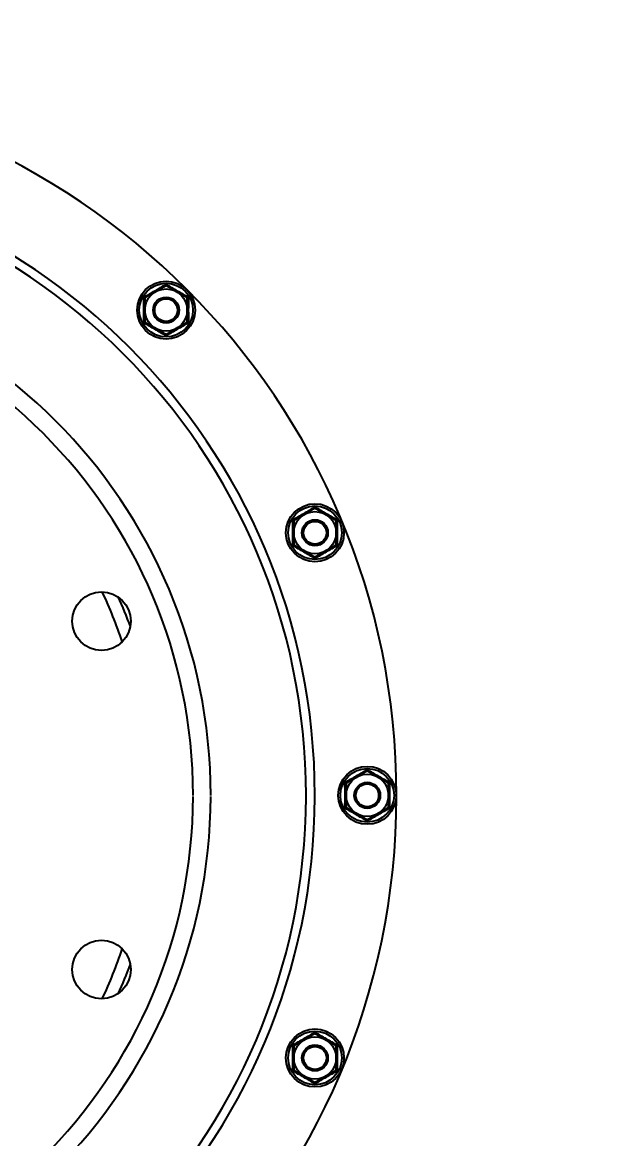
# Model space of a CAD drawing. Header units: millimetres. Extents: x 7589 to 12925, y 625 to 5429.
# Drawn here: x 10565.1 to 10743.1, y 4647.1 to 4990.4 of the extents above; entities that cross this region are included whole.
import ezdxf

# ---------------------------------------------------------------- set-up
doc = ezdxf.new("R2010")
doc.units = ezdxf.units.MM
doc.header["$LTSCALE"] = 307.34
doc.header["$PDMODE"] = 3
doc.header["$PDSIZE"] = 8
doc.layers.get('0').update_dxf_attribs({"linetype": 'CONTINUOUS'})
doc.layers.get('Defpoints').update_dxf_attribs({"linetype": 'CONTINUOUS'})
doc.layers.add('02___PRT_ALL_AXES', color=7, linetype='CONTINUOUS')
doc.styles.get("Standard").update_dxf_attribs({"font": 'calibri.ttf'})
doc.dimstyles.get("Standard").update_dxf_attribs({"dimtxt": 35, "dimasz": 35, "dimexe": 1.5, "dimexo": 1, "dimtad": 1, "dimdsep": 46, "dimtxsty": 'Standard', "dimblk": '_FILLED', "dimblk1": '_FILLED', "dimblk2": '_FILLED', "dimcen": 0.09, "dimazin": 2, "dimtol": 1, "dimtp": 0.01, "dimtm": 0.01, "dimtfac": 1, "dimtofl": 0, "dimtmove": 0, "dimatfit": 3, "dimldrblk": '_FILLED', "dimfxl": 1, "dimtolj": 1, "dimarcsym": 0})

# ---------------------------------------------------------------- blocks, each defined once
blk = doc.blocks.new('_FILLED')
at = {"color": 0, "linetype": 'ByBlock'}
blk.add_solid([(0, 0), (-1, 0.2143), (-1, -0.2143)], dxfattribs=at)
blk = doc.blocks.new('*D48')
at = {"color": 0, "lineweight": -2}
for p, q in [((10460.04, 4753.7), (10460.04, 5264.78)), ((10495.04, 5263.28), (10740.24, 5263.28)), ((11015.04, 5263.28), (10769.84, 5263.28)), ((11050.04, 4753.7), (11050.04, 5264.78))]:
    blk.add_line(p, q, dxfattribs=at)
at = {"layer": 'Defpoints', "color": 0}
for p in [(11050.04, 5263.28), (10460.04, 4752.7), (11050.04, 4752.7)]:
    blk.add_point(p, dxfattribs=at)
at = {"color": 0, "linetype": 'ByBlock', "lineweight": -2, "xscale": 35, "yscale": 35, "zscale": 35, "rotation": 180}
blk.add_blockref('_FILLED', (10460.04, 5263.28), dxfattribs=at)
at = {"color": 0, "linetype": 'ByBlock', "lineweight": -2, "xscale": 35, "yscale": 35, "zscale": 35}
blk.add_blockref('_FILLED', (11050.04, 5263.28), dxfattribs=at)
at = {"color": 0, "insert": (10755.04, 5263.28), "char_height": 35, "attachment_point": 5}
blk.add_mtext('\\A1;\\A1;G', dxfattribs=at)

msp = doc.modelspace()

# ---------------------------------------------------------------- linework, layer by layer
at = {"color": 0, "linetype": 'Continuous'}
for p, q in [((10609.23724, 4909.40231), (10602.73737, 4905.6493)), ((10615.73737, 4905.64976), (10609.23724, 4909.40231)), ((10602.73737, 4905.6493), (10602.73764, 4898.14375)), ((10615.73764, 4898.14421), (10615.73737, 4905.64976)), ((10602.73764, 4898.14375), (10609.23777, 4894.3912)), ((10609.23777, 4894.3912), (10615.73764, 4898.14421)), ((10654.97629, 4840.94898), (10648.47642, 4837.19598)), ((10661.47642, 4837.19644), (10654.97629, 4840.94898)), ((10648.47642, 4837.19598), (10648.47669, 4829.69042)), ((10661.47669, 4829.69088), (10661.47642, 4837.19644)), ((10648.47669, 4829.69042), (10654.97682, 4825.93788)), ((10654.97682, 4825.93788), (10661.47669, 4829.69088)), ((10671.03771, 4760.20278), (10664.53784, 4756.44977)), ((10677.53784, 4756.45023), (10671.03771, 4760.20278)), ((10664.53784, 4756.44977), (10664.53811, 4748.94422)), ((10677.53811, 4748.94468), (10677.53784, 4756.45023)), ((10664.53811, 4748.94422), (10671.03824, 4745.19167)), ((10671.03824, 4745.19167), (10677.53811, 4748.94468)), ((10654.97629, 4679.45658), (10648.47642, 4675.70357)), ((10661.47642, 4675.70403), (10654.97629, 4679.45658)), ((10648.47642, 4675.70357), (10648.47669, 4668.19802)), ((10661.47669, 4668.19847), (10661.47642, 4675.70403)), ((10648.47669, 4668.19802), (10654.97682, 4664.44547)), ((10654.97682, 4664.44547), (10661.47669, 4668.19847))]:
    msp.add_line(p, q, dxfattribs=at)
for centre, radius in [((10609.23751, 4901.89676), 8.91272), ((10609.23751, 4901.89676), 8.24637), ((10609.23751, 4901.89676), 6.5), ((10609.23751, 4901.89676), 4), ((10609.23751, 4901.89676), 3.5), ((10654.97656, 4833.44343), 8.91272), ((10654.97656, 4833.44343), 8.24637), ((10654.97656, 4833.44343), 6.5), ((10654.97656, 4833.44343), 4), ((10654.97656, 4833.44343), 3.5), ((10671.03798, 4752.69723), 8.91272), ((10671.03798, 4752.69723), 8.24637), ((10671.03798, 4752.69723), 6.5), ((10671.03798, 4752.69723), 4), ((10671.03798, 4752.69723), 3.5), ((10654.97656, 4671.95102), 8.91272), ((10654.97656, 4671.95102), 8.24637), ((10654.97656, 4671.95102), 6.5), ((10654.97656, 4671.95102), 4), ((10654.97656, 4671.95102), 3.5)]:
    msp.add_circle(centre, radius, dxfattribs=at)
for points in [[(10602.38547, 4905.85246), (10603.53353, 4906.50118), (10605.82813, 4907.8015), (10608.10144, 4909.13867), (10609.23723, 4909.80865)], [(10609.23722, 4909.80865), (10610.37307, 4909.13875), (10612.64647, 4907.80174), (10614.94115, 4906.50158), (10616.08927, 4905.85294)], [(10609.23779, 4893.98487), (10608.10195, 4894.65476), (10605.82854, 4895.99178), (10603.53386, 4897.29193), (10602.38575, 4897.94057)], [(10616.08954, 4897.94106), (10614.94148, 4897.29234), (10612.64689, 4895.99202), (10610.37358, 4894.65484), (10609.23778, 4893.98487)], [(10648.12452, 4837.39913), (10649.27259, 4838.04785), (10651.56718, 4839.34817), (10653.84049, 4840.68534), (10654.97628, 4841.35532)], [(10654.97627, 4841.35532), (10656.11212, 4840.68542), (10658.38552, 4839.34841), (10660.6802, 4838.04825), (10661.82832, 4837.39961)], [(10654.97684, 4825.53154), (10653.841, 4826.20144), (10651.56759, 4827.53845), (10649.27291, 4828.83861), (10648.1248, 4829.48725)], [(10661.8286, 4829.48773), (10660.68053, 4828.83901), (10658.38594, 4827.53869), (10656.11263, 4826.20152), (10654.97683, 4825.53154)], [(10664.18594, 4756.65293), (10665.334, 4757.30165), (10667.6286, 4758.60197), (10669.90191, 4759.93914), (10671.0377, 4760.60911)], [(10671.03769, 4760.60911), (10672.17353, 4759.93922), (10674.44694, 4758.60221), (10676.74162, 4757.30205), (10677.88973, 4756.65341)], [(10671.03826, 4744.78534), (10669.90242, 4745.45523), (10667.62901, 4746.79225), (10665.33433, 4748.0924), (10664.18622, 4748.74104)], [(10677.89001, 4748.74153), (10676.74195, 4748.09281), (10674.44736, 4746.79249), (10672.17405, 4745.45531), (10671.03825, 4744.78534)], [(10648.12452, 4675.90672), (10649.27259, 4676.55544), (10651.56718, 4677.85576), (10653.84049, 4679.19294), (10654.97628, 4679.86291)], [(10654.97627, 4679.86291), (10656.11212, 4679.19302), (10658.38552, 4677.856), (10660.6802, 4676.55584), (10661.82832, 4675.90721)], [(10654.97684, 4664.03913), (10653.841, 4664.70903), (10651.56759, 4666.04604), (10649.27291, 4667.3462), (10648.1248, 4667.99484)], [(10661.8286, 4667.99532), (10660.68053, 4667.3466), (10658.38594, 4666.04628), (10656.11263, 4664.70911), (10654.97683, 4664.03913)]]:
    msp.add_open_spline(points, degree=3, dxfattribs=at)
for points, knots in [([(10609.23723, 4909.4023), (10609.23723, 4909.36173), (10609.23824, 4909.6732), (10609.23723, 4909.71377), (10609.23723, 4909.80864)], [0, 0, 0, 0, 0.29956188, 1, 1, 1, 1]), ([(10602.38577, 4897.94057), (10602.39807, 4899.26833), (10602.41918, 4901.90567), (10602.39772, 4904.543), (10602.38549, 4905.85246)], [0, 0, 0, 0, 0.503470775, 1, 1, 1, 1]), ([(10602.73737, 4905.6493), (10602.73754, 4905.64861), (10602.7332, 4905.65255), (10602.72959, 4905.65331), (10602.71974, 4905.65983), (10602.70807, 4905.66635), (10602.69278, 4905.67541), (10602.66725, 4905.69023), (10602.62923, 4905.71225), (10602.57743, 4905.74202), (10602.51838, 4905.77589), (10602.45361, 4905.81315), (10602.40868, 4905.83906), (10602.38549, 4905.85245)], [0, 0, 0, 0, 0.005270768, 0.020858191, 0.046282368, 0.081003533, 0.124365062, 0.175697192, 0.299730798, 0.448270882, 0.617065146, 0.802297204, 1, 1, 1, 1]), ([(10616.08925, 4905.85293), (10616.06606, 4905.83954), (10616.02113, 4905.81363), (10615.95636, 4905.77636), (10615.89731, 4905.74249), (10615.8455, 4905.71271), (10615.80748, 4905.69069), (10615.78196, 4905.67587), (10615.76665, 4905.66682), (10615.75505, 4905.66028), (10615.74505, 4905.65381), (10615.74171, 4905.65296), (10615.73709, 4905.64911), (10615.73737, 4905.64976)], [0, 0, 0, 0, 0.197705209, 0.382939848, 0.551741292, 0.700291465, 0.824330592, 0.875663154, 0.919023194, 0.953740564, 0.97915805, 0.994736811, 1, 1, 1, 1]), ([(10616.08925, 4905.85295), (10616.07694, 4904.52531), (10616.05584, 4901.88798), (10616.07729, 4899.25065), (10616.08953, 4897.94105)], [0, 0, 0, 0, 0.503419542, 1, 1, 1, 1]), ([(10602.73765, 4898.14374), (10602.73794, 4898.14439), (10602.73331, 4898.14058), (10602.72996, 4898.13978), (10602.7199, 4898.13343), (10602.70822, 4898.12706), (10602.69281, 4898.11818), (10602.66718, 4898.10356), (10602.62912, 4898.08159), (10602.57742, 4898.05162), (10602.51854, 4898.0174), (10602.45387, 4897.97993), (10602.40895, 4897.95396), (10602.38575, 4897.94057)], [0, 0, 0, 0, 0.005246527, 0.020788041, 0.046167334, 0.080859382, 0.124204947, 0.175529424, 0.299562897, 0.448123589, 0.616956491, 0.802239647, 1, 1, 1, 1]), ([(10616.08954, 4897.94106), (10616.06634, 4897.95445), (10616.02142, 4897.98041), (10615.95674, 4898.01788), (10615.89788, 4898.05208), (10615.84615, 4898.08208), (10615.80814, 4898.10397), (10615.78241, 4898.11871), (10615.76723, 4898.12732), (10615.75493, 4898.1344), (10615.74706, 4898.1387), (10615.74189, 4898.14191), (10615.74008, 4898.14247), (10615.73746, 4898.14489), (10615.73763, 4898.1442)], [0, 0, 0, 0, 0.197757183, 0.383035853, 0.551868359, 0.700432958, 0.824469569, 0.875795596, 0.919142329, 0.953834439, 0.979211825, 0.988239588, 0.994751198, 1, 1, 1, 1]), ([(10609.23779, 4893.98487), (10609.23778, 4894.07974), (10609.23879, 4894.12032), (10609.23776, 4894.43179), (10609.23776, 4894.39121)], [0, 0, 0, 0, 0.700434158, 1, 1, 1, 1]), ([(10654.97628, 4840.94898), (10654.97628, 4840.9084), (10654.97729, 4841.21987), (10654.97628, 4841.26044), (10654.97628, 4841.35532)], [0, 0, 0, 0, 0.29956188, 1, 1, 1, 1]), ([(10648.12482, 4829.48724), (10648.13712, 4830.81501), (10648.15823, 4833.45234), (10648.13677, 4836.08968), (10648.12454, 4837.39914)], [0, 0, 0, 0, 0.503470775, 1, 1, 1, 1]), ([(10648.47642, 4837.19598), (10648.47659, 4837.19528), (10648.47225, 4837.19922), (10648.46864, 4837.19999), (10648.45879, 4837.20651), (10648.44712, 4837.21303), (10648.43183, 4837.22209), (10648.4063, 4837.2369), (10648.36829, 4837.25892), (10648.31648, 4837.28869), (10648.25743, 4837.32256), (10648.19266, 4837.35982), (10648.14773, 4837.38573), (10648.12454, 4837.39912)], [0, 0, 0, 0, 0.005270768, 0.020858191, 0.046282368, 0.081003533, 0.124365062, 0.175697192, 0.299730798, 0.448270882, 0.617065146, 0.802297204, 1, 1, 1, 1]), ([(10661.8283, 4837.39961), (10661.80511, 4837.38622), (10661.76018, 4837.3603), (10661.69541, 4837.32304), (10661.63636, 4837.28916), (10661.58455, 4837.25939), (10661.54653, 4837.23736), (10661.52101, 4837.22255), (10661.5057, 4837.21349), (10661.4941, 4837.20695), (10661.4841, 4837.20048), (10661.48076, 4837.19963), (10661.47614, 4837.19578), (10661.47642, 4837.19644)], [0, 0, 0, 0, 0.197705209, 0.382939848, 0.551741292, 0.700291465, 0.824330592, 0.875663154, 0.919023194, 0.953740564, 0.97915805, 0.994736811, 1, 1, 1, 1]), ([(10661.8283, 4837.39962), (10661.81599, 4836.07199), (10661.79489, 4833.43465), (10661.81634, 4830.79732), (10661.82858, 4829.48772)], [0, 0, 0, 0, 0.503419542, 1, 1, 1, 1]), ([(10648.4767, 4829.69042), (10648.47699, 4829.69107), (10648.47236, 4829.68726), (10648.46901, 4829.68645), (10648.45895, 4829.68011), (10648.44727, 4829.67373), (10648.43186, 4829.66485), (10648.40623, 4829.65023), (10648.36817, 4829.62826), (10648.31647, 4829.59829), (10648.25759, 4829.56407), (10648.19292, 4829.5266), (10648.148, 4829.50064), (10648.1248, 4829.48724)], [0, 0, 0, 0, 0.005246527, 0.020788041, 0.046167334, 0.080859382, 0.124204947, 0.175529424, 0.299562897, 0.448123589, 0.616956491, 0.802239647, 1, 1, 1, 1]), ([(10661.82859, 4829.48773), (10661.80539, 4829.50112), (10661.76047, 4829.52708), (10661.69579, 4829.56455), (10661.63693, 4829.59876), (10661.5852, 4829.62875), (10661.54719, 4829.65064), (10661.52146, 4829.66538), (10661.50628, 4829.674), (10661.49398, 4829.68108), (10661.48611, 4829.68537), (10661.48094, 4829.68859), (10661.47913, 4829.68915), (10661.47651, 4829.69157), (10661.47668, 4829.69088)], [0, 0, 0, 0, 0.197757183, 0.383035853, 0.551868359, 0.700432958, 0.824469569, 0.875795596, 0.919142329, 0.953834439, 0.979211825, 0.988239588, 0.994751198, 1, 1, 1, 1]), ([(10654.97684, 4825.53154), (10654.97683, 4825.62642), (10654.97784, 4825.66699), (10654.97681, 4825.97846), (10654.97681, 4825.93788)], [0, 0, 0, 0, 0.700434158, 1, 1, 1, 1]), ([(10671.0377, 4760.20277), (10671.0377, 4760.1622), (10671.03871, 4760.47366), (10671.0377, 4760.51424), (10671.0377, 4760.60911)], [0, 0, 0, 0, 0.29956188, 1, 1, 1, 1]), ([(10664.18624, 4748.74104), (10664.19854, 4750.0688), (10664.21965, 4752.70614), (10664.19819, 4755.34347), (10664.18596, 4756.65293)], [0, 0, 0, 0, 0.503470775, 1, 1, 1, 1]), ([(10664.53784, 4756.44977), (10664.53801, 4756.44908), (10664.53367, 4756.45302), (10664.53006, 4756.45378), (10664.52021, 4756.4603), (10664.50854, 4756.46682), (10664.49325, 4756.47588), (10664.46772, 4756.49069), (10664.4297, 4756.51272), (10664.3779, 4756.54249), (10664.31885, 4756.57636), (10664.25407, 4756.61362), (10664.20915, 4756.63953), (10664.18596, 4756.65292)], [0, 0, 0, 0, 0.005270768, 0.020858191, 0.046282368, 0.081003533, 0.124365062, 0.175697192, 0.299730798, 0.448270882, 0.617065146, 0.802297204, 1, 1, 1, 1]), ([(10677.88971, 4756.6534), (10677.86653, 4756.64001), (10677.8216, 4756.6141), (10677.75683, 4756.57683), (10677.69778, 4756.54296), (10677.64597, 4756.51318), (10677.60794, 4756.49116), (10677.58243, 4756.47634), (10677.56711, 4756.46729), (10677.55552, 4756.46075), (10677.54552, 4756.45428), (10677.54218, 4756.45343), (10677.53756, 4756.44958), (10677.53784, 4756.45023)], [0, 0, 0, 0, 0.197705209, 0.382939848, 0.551741292, 0.700291465, 0.824330592, 0.875663154, 0.919023194, 0.953740564, 0.97915805, 0.994736811, 1, 1, 1, 1]), ([(10677.88971, 4756.65342), (10677.87741, 4755.32578), (10677.85631, 4752.68845), (10677.87776, 4750.05112), (10677.88999, 4748.74152)], [0, 0, 0, 0, 0.503419542, 1, 1, 1, 1]), ([(10664.53812, 4748.94421), (10664.53841, 4748.94486), (10664.53378, 4748.94105), (10664.53043, 4748.94025), (10664.52037, 4748.9339), (10664.50869, 4748.92753), (10664.49328, 4748.91865), (10664.46765, 4748.90403), (10664.42959, 4748.88206), (10664.37789, 4748.85209), (10664.31901, 4748.81787), (10664.25434, 4748.7804), (10664.20942, 4748.75443), (10664.18622, 4748.74104)], [0, 0, 0, 0, 0.005246527, 0.020788041, 0.046167334, 0.080859382, 0.124204947, 0.175529424, 0.299562897, 0.448123589, 0.616956491, 0.802239647, 1, 1, 1, 1]), ([(10677.89001, 4748.74152), (10677.86681, 4748.75492), (10677.82189, 4748.78087), (10677.75721, 4748.81835), (10677.69835, 4748.85255), (10677.64661, 4748.88255), (10677.60861, 4748.90444), (10677.58288, 4748.91918), (10677.5677, 4748.92779), (10677.5554, 4748.93487), (10677.54753, 4748.93916), (10677.54236, 4748.94238), (10677.54055, 4748.94294), (10677.53793, 4748.94536), (10677.53809, 4748.94467)], [0, 0, 0, 0, 0.197757183, 0.383035853, 0.551868359, 0.700432958, 0.824469569, 0.875795596, 0.919142329, 0.953834439, 0.979211825, 0.988239588, 0.994751198, 1, 1, 1, 1]), ([(10671.03826, 4744.78534), (10671.03825, 4744.88021), (10671.03926, 4744.92079), (10671.03823, 4745.23226), (10671.03823, 4745.19168)], [0, 0, 0, 0, 0.700434158, 1, 1, 1, 1]), ([(10654.97628, 4679.45657), (10654.97628, 4679.41599), (10654.97729, 4679.72746), (10654.97628, 4679.76804), (10654.97628, 4679.86291)], [0, 0, 0, 0, 0.29956188, 1, 1, 1, 1]), ([(10648.12482, 4667.99483), (10648.13712, 4669.3226), (10648.15823, 4671.95994), (10648.13677, 4674.59727), (10648.12454, 4675.90673)], [0, 0, 0, 0, 0.503470775, 1, 1, 1, 1]), ([(10648.47642, 4675.70357), (10648.47659, 4675.70287), (10648.47225, 4675.70682), (10648.46864, 4675.70758), (10648.45879, 4675.7141), (10648.44712, 4675.72062), (10648.43183, 4675.72968), (10648.4063, 4675.74449), (10648.36829, 4675.76651), (10648.31648, 4675.79628), (10648.25743, 4675.83015), (10648.19266, 4675.86741), (10648.14773, 4675.89332), (10648.12454, 4675.90671)], [0, 0, 0, 0, 0.005270768, 0.020858191, 0.046282368, 0.081003533, 0.124365062, 0.175697192, 0.299730798, 0.448270882, 0.617065146, 0.802297204, 1, 1, 1, 1]), ([(10661.8283, 4675.9072), (10661.80511, 4675.89381), (10661.76018, 4675.86789), (10661.69541, 4675.83063), (10661.63636, 4675.79675), (10661.58455, 4675.76698), (10661.54653, 4675.74496), (10661.52101, 4675.73014), (10661.5057, 4675.72108), (10661.4941, 4675.71454), (10661.4841, 4675.70807), (10661.48076, 4675.70722), (10661.47614, 4675.70337), (10661.47642, 4675.70403)], [0, 0, 0, 0, 0.197705209, 0.382939848, 0.551741292, 0.700291465, 0.824330592, 0.875663154, 0.919023194, 0.953740564, 0.97915805, 0.994736811, 1, 1, 1, 1]), ([(10661.8283, 4675.90721), (10661.81599, 4674.57958), (10661.79489, 4671.94224), (10661.81634, 4669.30491), (10661.82858, 4667.99532)], [0, 0, 0, 0, 0.503419542, 1, 1, 1, 1]), ([(10648.4767, 4668.19801), (10648.47699, 4668.19866), (10648.47236, 4668.19485), (10648.46901, 4668.19405), (10648.45895, 4668.1877), (10648.44727, 4668.18132), (10648.43186, 4668.17244), (10648.40623, 4668.15782), (10648.36817, 4668.13586), (10648.31647, 4668.10589), (10648.25759, 4668.07167), (10648.19292, 4668.03419), (10648.148, 4668.00823), (10648.1248, 4667.99484)], [0, 0, 0, 0, 0.005246527, 0.020788041, 0.046167334, 0.080859382, 0.124204947, 0.175529424, 0.299562897, 0.448123589, 0.616956491, 0.802239647, 1, 1, 1, 1]), ([(10661.82859, 4667.99532), (10661.80539, 4668.00871), (10661.76047, 4668.03467), (10661.69579, 4668.07214), (10661.63693, 4668.10635), (10661.5852, 4668.13634), (10661.54719, 4668.15823), (10661.52146, 4668.17297), (10661.50628, 4668.18159), (10661.49398, 4668.18867), (10661.48611, 4668.19296), (10661.48094, 4668.19618), (10661.47913, 4668.19674), (10661.47651, 4668.19916), (10661.47668, 4668.19847)], [0, 0, 0, 0, 0.197757183, 0.383035853, 0.551868359, 0.700432958, 0.824469569, 0.875795596, 0.919142329, 0.953834439, 0.979211825, 0.988239588, 0.994751198, 1, 1, 1, 1]), ([(10654.97684, 4664.03914), (10654.97683, 4664.13401), (10654.97784, 4664.17458), (10654.97681, 4664.48605), (10654.97681, 4664.44548)], [0, 0, 0, 0, 0.700434158, 1, 1, 1, 1])]:
    msp.add_open_spline(points, degree=3, knots=knots, dxfattribs=at)
at = {"layer": '02___PRT_ALL_AXES', "color": 0, "linetype": 'Continuous'}
for p, q in [((10679.92992, 4752.69723), (10680.03798, 4752.69723)), ((10679.92994, 4752.23668), (10680.03749, 4752.23646))]:
    msp.add_line(p, q, dxfattribs=at)
for centre in [(10589.38111, 4806.27291), (10589.38111, 4699.12155)]:
    msp.add_circle(centre, 9, dxfattribs=at)
for centre, radius, start, end in [((10460.03798, 4752.69723), 220, 0, 359.88), ((10460.03798, 4752.69723), 194.89893, 0, 359.88), ((10460.03798, 4752.69723), 192.18745, 0, 359.88), ((10460.03798, 4752.69723), 162.9051, 0, 359.88), ((10460.03798, 4752.69723), 157.48215, 0, 359.88), ((10456.03798, 4752.69723), 147.5, 18.6712204, 25.1098154), ((10460.03798, 4752.69723), 147.69389, 20.5710466, 24.4099611), ((10462.55807, 4752.63501), 189.66724, 359.8781049, 0), ((10460.03798, 4752.69723), 194.93764, 359.8795116, 0), ((10460.03798, 4752.69723), 220.0046, 359.8798357, 0), ((10456.03798, 4752.69723), 147.5, 334.8904016, 341.3317525), ((10460.03798, 4752.69723), 147.69389, 335.5824628, 339.4224932)]:
    msp.add_arc(centre, radius, start, end, dxfattribs=at)

# ---------------------------------------------------------------- dimensions: what is measured, and where the dimension line sits
at = {"color": 0}
dim = msp.add_linear_dim(base=(11050.03798, 5263.28087), p1=(10460.03798, 4752.69723), p2=(11050.03798, 4752.69723), text='\\A1;G', dimstyle='Standard', override={"dimtad": 0, "dimtih": 1, "dimtoh": 1, "dimdec": 4, "dimzin": 0, "dimtxsty": 'Standard', "dimcen": 62.865, "dimadec": 0, "dimazin": 0, "dimtdec": 4, "dimtzin": 0}, dxfattribs=at)
dim.commit()
dim.dimension.update_dxf_attribs({"geometry": '*D48', "text_midpoint": (10755.03798, 5263.28087)})

doc.saveas('drawing.dxf')
